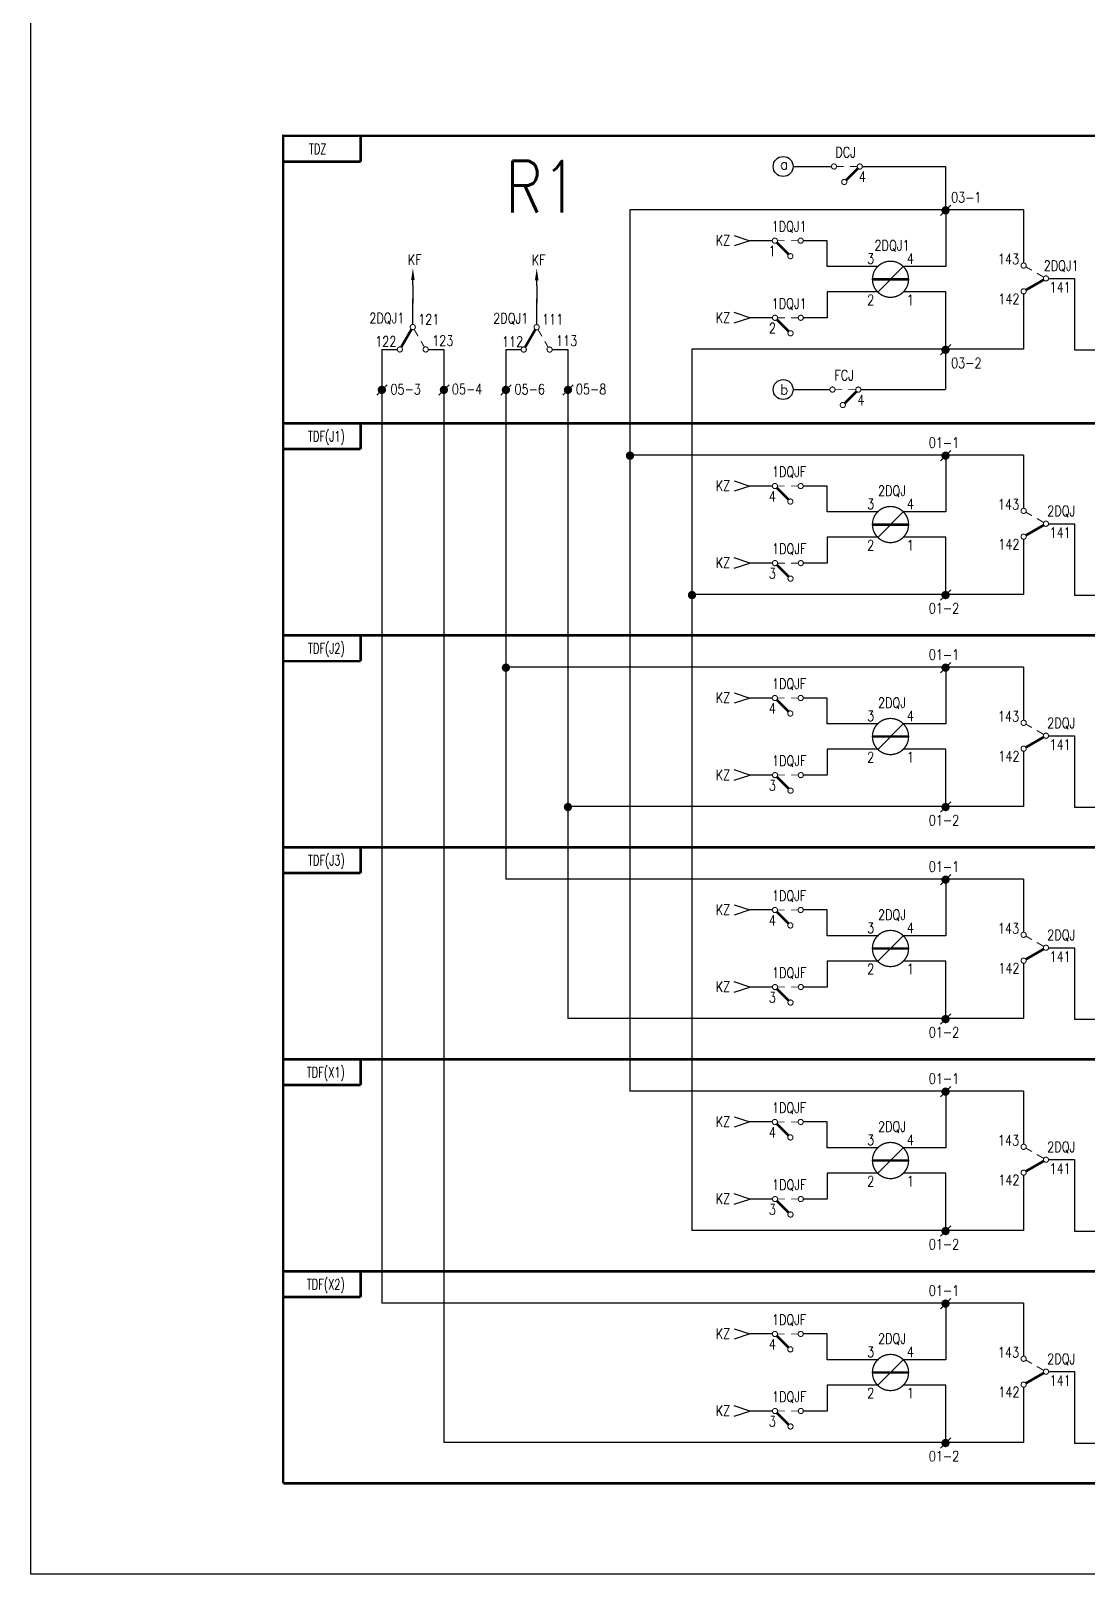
# Model space of a CAD drawing. Extents: x -49 to 597, y -18 to 596.
# Drawn here: x -48.9 to 155.8, y -17.6 to 281.3 of the extents above; entities that cross this region are included whole.
import ezdxf
from ezdxf.enums import TextEntityAlignment as Align

# ---------------------------------------------------------------- set-up
doc = ezdxf.new("R2010")
doc.units = 0
doc.linetypes.add('DASHED', pattern=[0.75, 0.5, -0.25])
doc.layers.get('0').update_dxf_attribs({"linetype": 'CONTINUOUS'})
doc.layers.add('TIE', color=7, linetype='CONTINUOUS')
doc.layers.add('更换说明', color=6, linetype='CONTINUOUS')
doc.styles.add('HZ', font='txt.shx', dxfattribs={"width": 0.7, "bigfont": 'hztxt.shx'})
doc.styles.add('SHZTXT', font='txt.shx', dxfattribs={"width": 0.7, "height": 2.5159, "bigfont": 'hztxt.shx'})
doc.styles.get("Standard").update_dxf_attribs({"font": 'txt.shx', "width": 0.7, "bigfont": 'hztxt.shx'})

# ---------------------------------------------------------------- blocks, each defined once
blk = doc.blocks.new('144')
at = {"const_width": 0.2}
for points in [[(1, 0, -1), (0, 0, -1)], [(6, 0, -1), (5, 0, -1)], [(4, -3, -1), (3, -3, -1)]]:
    blk.add_lwpolyline(points, format="xyb", close=True, dxfattribs=at)
for points, const_width in [([(2.4, 0), (1, 0)], 0.15), ([(5, 0), (3.6, 0)], 0.15), ([(0.85, -0.35), (3.15, -2.65)], 0.5)]:
    blk.add_lwpolyline(points, dxfattribs=dict(const_width=const_width))
blk.add_lwpolyline([(5.5, -1.3, 0, 0, 0), (5.5, -2.3, 0.8, 0, 0), (5.5, -4.5, 0, 0, 0)], format="xyseb")
at = {"width": 0.8}
for tag, p in [('RELAY', (3, 2.2)), ('0', (0, -2))]:
    blk.add_attdef(tag, text='', height=2, dxfattribs=at).set_placement(p, align=Align.MIDDLE)
blk = doc.blocks.new('W54')
for p, q in [((0, 0), (3, 1)), ((3, -1), (0, 0))]:
    blk.add_line(p, q)
blk = doc.blocks.new('W55')
at = {"rotation": 180}
blk.add_blockref('W54', (0, 0), dxfattribs=at)
blk = doc.blocks.new('W21')
blk.add_line((-1, -1), (1, 1))
at = {"const_width": 0.8}
blk.add_lwpolyline([(-0.4, 0, 1), (0.4, 0, 1)], format="xyb", close=True, dxfattribs=at)
blk = doc.blocks.new('W52')
blk.add_lwpolyline([(0, -3.3, 0, 0.7, 0), (0, -1, 0.7, 0.7, 0)], format="xyseb")
blk.add_lwpolyline([(0, 0), (0, -1)])

msp = doc.modelspace()

# ---------------------------------------------------------------- linework, layer by layer
at = {"color": 0}
for p, q in [((569.57, 260.92), (0, 260.92)), ((67.19, 246.59), (67.19, 75.93)), ((143.45, 246.59), (67.19, 246.59)), ((115.19, 230.68), (120.14, 235.63)), ((25.13, 231.98), (25.13, 228.54)), ((49.12, 231.96), (49.12, 228.52)), ((25.13, 229.4), (25.13, 228.54)), ((49.12, 229.37), (49.12, 228.52)), ((79.2, 219.59), (79.2, 48.93)), ((143.45, 219.59), (79.2, 219.59)), ((143.45, 199.08), (67.19, 199.08)), ((115.19, 183.17), (120.14, 188.12)), ((143.45, 172.08), (79.2, 172.08)), ((143.45, 158.03), (43.15, 158.03)), ((115.19, 142.12), (120.14, 147.07)), ((143.45, 131.03), (55.17, 131.03)), ((143.45, 116.98), (43.15, 116.98)), ((115.19, 101.07), (120.14, 106.02)), ((143.45, 89.98), (55.17, 89.98)), ((143.45, 75.93), (67.19, 75.93)), ((115.19, 60.02), (120.14, 64.97)), ((143.45, 48.93), (79.2, 48.93)), ((143.45, 34.88), (19.12, 34.88)), ((115.19, 18.97), (120.14, 23.92)), ((143.45, 7.88), (31.14, 7.88))]:
    msp.add_line(p, q, dxfattribs=at)
at = {"color": 0, "linetype": 'Continuous'}
for p, q in [((98.79, 254.99), (105.54, 254.99)), ((98.79, 254.99), (106.25, 254.99)), ((112.21, 254.99), (128.32, 254.99)), ((128.32, 254.99), (128.32, 246.89)), ((128.38, 246.62), (128.38, 235.62)), ((143.45, 246.59), (143.45, 236.41)), ((94.73, 240.62), (90.38, 240.62)), ((105.38, 240.62), (100.76, 240.62)), ((105.38, 235.62), (105.38, 240.62)), ((115.31, 235.62), (105.38, 235.62)), ((128.38, 235.62), (120.26, 235.62)), ((148.28, 233.32), (153.28, 233.32)), ((153.28, 233.32), (153.28, 219.49)), ((115.31, 230.69), (105.38, 230.69)), ((105.38, 230.69), (105.38, 225.69)), ((128.38, 230.69), (120.26, 230.69)), ((128.38, 219.69), (128.38, 230.69)), ((143.45, 230.29), (143.45, 219.59)), ((25.13, 224.4), (25.13, 229.4)), ((49.12, 224.37), (49.12, 229.37)), ((94.81, 225.69), (90.38, 225.69)), ((105.38, 225.69), (100.69, 225.69)), ((19.12, 219.56), (19.12, 34.88)), ((19.12, 219.56), (22.03, 219.56)), ((28.16, 219.56), (31.14, 219.56)), ((31.14, 219.56), (31.14, 7.88)), ((43.15, 219.56), (43.15, 116.98)), ((43.15, 219.56), (46.07, 219.56)), ((52.19, 219.56), (55.17, 219.56)), ((55.17, 219.56), (55.17, 89.98)), ((67.19, 219.56), (67.19, 116.98)), ((128.32, 219.89), (128.32, 211.79)), ((153.28, 219.49), (213.43, 219.49)), ((98.79, 211.79), (105.96, 211.79)), ((111.92, 211.79), (128.27, 211.79)), ((128.38, 199.11), (128.38, 188.11)), ((143.45, 199.08), (143.45, 188.91)), ((94.73, 193.11), (90.38, 193.11)), ((105.38, 193.11), (100.76, 193.11)), ((105.38, 188.11), (105.38, 193.11)), ((115.31, 188.11), (105.38, 188.11)), ((128.38, 188.11), (120.26, 188.11)), ((148.28, 185.81), (153.28, 185.81)), ((153.28, 185.81), (153.28, 171.98)), ((115.31, 183.18), (105.38, 183.18)), ((105.38, 183.18), (105.38, 178.18)), ((128.38, 183.18), (120.26, 183.18)), ((128.38, 172.18), (128.38, 183.18)), ((143.45, 182.78), (143.45, 172.08)), ((94.81, 178.18), (90.38, 178.18)), ((105.38, 178.18), (100.69, 178.18)), ((153.28, 171.98), (213.43, 171.98)), ((128.38, 158.06), (128.38, 147.06)), ((143.45, 158.03), (143.45, 147.85)), ((94.73, 152.06), (90.38, 152.06)), ((105.38, 152.06), (100.76, 152.06)), ((105.38, 147.06), (105.38, 152.06)), ((115.31, 147.06), (105.38, 147.06)), ((128.38, 147.06), (120.26, 147.06)), ((148.28, 144.76), (153.28, 144.76)), ((153.28, 144.76), (153.28, 130.93)), ((115.31, 142.13), (105.38, 142.13)), ((105.38, 142.13), (105.38, 137.13)), ((128.38, 142.13), (120.26, 142.13)), ((128.38, 131.13), (128.38, 142.13)), ((143.45, 141.73), (143.45, 131.03)), ((94.81, 137.13), (90.38, 137.13)), ((105.38, 137.13), (100.69, 137.13)), ((153.28, 130.93), (213.43, 130.93)), ((128.38, 117.01), (128.38, 106.01)), ((143.45, 116.98), (143.45, 106.8)), ((94.73, 111.01), (90.38, 111.01)), ((105.38, 111.01), (100.76, 111.01)), ((105.38, 106.01), (105.38, 111.01)), ((115.31, 106.01), (105.38, 106.01)), ((128.38, 106.01), (120.26, 106.01)), ((148.28, 103.71), (153.28, 103.71)), ((153.28, 103.71), (153.28, 89.88)), ((115.31, 101.08), (105.38, 101.08)), ((105.38, 101.08), (105.38, 96.08)), ((128.38, 101.08), (120.26, 101.08)), ((128.38, 90.08), (128.38, 101.08)), ((143.45, 100.68), (143.45, 89.98)), ((94.81, 96.08), (90.38, 96.08)), ((105.38, 96.08), (100.69, 96.08)), ((153.28, 89.88), (213.43, 89.88)), ((128.38, 75.96), (128.38, 64.96)), ((143.45, 75.93), (143.45, 65.75)), ((94.73, 69.96), (90.38, 69.96)), ((105.38, 69.96), (100.76, 69.96)), ((105.38, 64.96), (105.38, 69.96)), ((115.31, 64.96), (105.38, 64.96)), ((128.38, 64.96), (120.26, 64.96)), ((115.31, 60.03), (105.38, 60.03)), ((105.38, 60.03), (105.38, 55.03)), ((128.38, 60.03), (120.26, 60.03)), ((128.38, 49.03), (128.38, 60.03)), ((148.28, 62.66), (153.28, 62.66)), ((153.28, 62.66), (153.28, 48.83)), ((143.45, 59.63), (143.45, 48.93)), ((94.81, 55.03), (90.38, 55.03)), ((105.38, 55.03), (100.69, 55.03)), ((153.28, 48.83), (213.43, 48.83)), ((128.38, 34.91), (128.38, 23.91)), ((143.45, 34.88), (143.45, 24.7)), ((94.73, 28.91), (90.38, 28.91)), ((105.38, 28.91), (100.76, 28.91)), ((105.38, 23.91), (105.38, 28.91)), ((115.31, 23.91), (105.38, 23.91)), ((128.38, 23.91), (120.26, 23.91)), ((148.28, 21.61), (153.28, 21.61)), ((153.28, 21.61), (153.28, 7.77)), ((115.31, 18.98), (105.38, 18.98)), ((105.38, 18.98), (105.38, 13.98)), ((128.38, 18.98), (120.26, 18.98)), ((128.38, 7.98), (128.38, 18.98)), ((143.45, 18.58), (143.45, 7.88)), ((94.81, 13.98), (90.38, 13.98)), ((105.38, 13.98), (100.69, 13.98)), ((153.28, 7.77), (213.43, 7.77))]:
    msp.add_line(p, q, dxfattribs=at)
at = {"color": 0}
for points, const_width in [([(388.37, 260.92), (0, 260.92)], 0.5), ([(15, 255.92), (0, 255.92), (0, 260.92), (16.07, 260.92)], 0.5), ([(114.16, 233.15), (121.16, 233.15)], 0.5), ([(143.88, 235.56), (145.06, 234.88)], 0.2), ([(146.01, 234.33), (147.35, 233.56)], 0.2), ([(26.14, 222.12), (25.36, 223.46)], 0.2), ([(27.36, 220), (26.69, 221.17)], 0.2), ([(50.13, 222.1), (49.36, 223.43)], 0.2), ([(51.36, 219.97), (50.68, 221.14)], 0.2), ([(357.78, 205.26), (0, 205.26)], 0.5), ([(15, 200.26), (0, 200.26), (0, 205.26), (16.07, 205.26)], 0.5), ([(114.16, 185.65), (121.16, 185.65)], 0.5), ([(143.88, 188.05), (145.06, 187.37)], 0.2), ([(146.01, 186.82), (147.35, 186.05)], 0.2), ([(357.78, 164.2), (0, 164.2)], 0.5), ([(15, 159.2), (0, 159.2), (0, 164.2), (16.07, 164.2)], 0.5), ([(143.88, 147), (145.06, 146.32)], 0.2), ([(114.16, 144.6), (121.16, 144.6)], 0.5), ([(146.01, 145.77), (147.35, 145)], 0.2), ([(357.78, 123.15), (0, 123.15)], 0.5), ([(357.78, 123.15), (0, 123.15)], 0.5), ([(15, 118.15), (0, 118.15), (0, 123.15), (16.07, 123.15)], 0.5), ([(143.88, 105.95), (145.06, 105.27)], 0.2), ([(146.01, 104.72), (147.35, 103.95)], 0.2), ([(114.16, 103.55), (121.16, 103.55)], 0.5), ([(357.78, 82.1), (0, 82.1)], 0.5), ([(357.78, 82.1), (0, 82.1)], 0.5), ([(15, 77.1), (0, 77.1), (0, 82.1), (16.07, 82.1)], 0.5), ([(143.88, 64.9), (145.06, 64.22)], 0.2), ([(146.01, 63.67), (147.35, 62.9)], 0.2), ([(114.16, 62.49), (121.16, 62.49)], 0.5), ([(357.78, 41.05), (0, 41.05)], 0.5), ([(388.37, 41.05), (0, 41.05)], 0.5), ([(15, 36.05), (0, 36.05), (0, 41.05), (16.07, 41.05)], 0.5), ([(143.88, 23.85), (145.06, 23.17)], 0.2), ([(114.16, 21.44), (121.16, 21.44)], 0.5), ([(146.01, 22.62), (147.35, 21.85)], 0.2), ([(569.57, 0), (0, 0)], 0.5)]:
    msp.add_lwpolyline(points, dxfattribs=dict(at, const_width=const_width))
at = {"color": 0, "linetype": 'ByBlock', "const_width": 0.5}
msp.add_lwpolyline([(0, 260.92), (0, 0)], dxfattribs=at)
at = {"color": 0}
for points in [[(15, 260.92, 0.5, 0.5, 0), (15, 255.92, 0.5, 0.5, 0)], [(143.88, 231.06, 0.5, 0.5, 0), (147.35, 233.06, 0.5, 0.5, 0)], [(22.86, 220, 0.5, 0.5, 0), (24.86, 223.46, 0.5, 0.5, 0)], [(46.86, 219.97, 0.5, 0.5, 0), (48.86, 223.43, 0.5, 0.5, 0)], [(15, 205.26, 0.5, 0.5, 0), (15, 200.26, 0.5, 0.5, 0)], [(143.88, 183.55, 0.5, 0.5, 0), (147.35, 185.55, 0.5, 0.5, 0)], [(15, 164.2, 0.5, 0.5, 0), (15, 159.2, 0.5, 0.5, 0)], [(143.88, 142.5, 0.5, 0.5, 0), (147.35, 144.5, 0.5, 0.5, 0)], [(15, 123.15, 0.5, 0.5, 0), (15, 118.15, 0.5, 0.5, 0)], [(143.88, 101.45, 0.5, 0.5, 0), (147.35, 103.45, 0.5, 0.5, 0)], [(15, 82.1, 0.5, 0.5, 0), (15, 77.1, 0.5, 0.5, 0)], [(143.88, 60.4, 0.5, 0.5, 0), (147.35, 62.4, 0.5, 0.5, 0)], [(15, 41.05, 0.5, 0.5, 0), (15, 36.05, 0.5, 0.5, 0)], [(143.88, 19.35, 0.5, 0.5, 0), (147.35, 21.35, 0.5, 0.5, 0)]]:
    msp.add_lwpolyline(points, format="xyseb", dxfattribs=at)
at = {"color": 0, "linetype": 'Continuous'}
msp.add_lwpolyline([(0, 245.48, 0.3, 0.3, 0), (0, 250.67, 0.3, 0.3, 0)], format="xyseb", dxfattribs=at)
at = {"color": 0}
for points, const_width in [([(114.16, 233.15, 1), (121.16, 233.15, 1)], 0.25), ([(66.79, 198.99, 1), (67.59, 198.99, 1)], 0.8), ([(114.16, 185.65, 1), (121.16, 185.65, 1)], 0.25), ([(78.8, 171.99, 1), (79.6, 171.99, 1)], 0.8), ([(42.75, 157.94, 1), (43.55, 157.94, 1)], 0.8), ([(114.16, 144.6, 1), (121.16, 144.6, 1)], 0.25), ([(54.77, 130.94, 1), (55.57, 130.94, 1)], 0.8), ([(114.16, 103.55, 1), (121.16, 103.55, 1)], 0.25), ([(114.16, 62.49, 1), (121.16, 62.49, 1)], 0.25), ([(114.16, 21.44, 1), (121.16, 21.44, 1)], 0.25)]:
    msp.add_lwpolyline(points, format="xyb", close=True, dxfattribs=dict(at, const_width=const_width))
for points in [[(142.95, 235.81, 0.2, 0.2, -1), (143.95, 235.81, 0.2, 0.2, -1)], [(147.28, 233.31, 0.2, 0.2, -1), (148.28, 233.31, 0.2, 0.2, -1)], [(142.95, 230.81, 0.2, 0.2, -1), (143.95, 230.81, 0.2, 0.2, -1)], [(25.11, 223.39, 0.2, 0.2, 1), (25.11, 224.39, 0.2, 0.2, 1)], [(49.11, 223.37, 0.2, 0.2, 1), (49.11, 224.37, 0.2, 0.2, 1)], [(22.61, 219.06, 0.2, 0.2, 1), (22.61, 220.06, 0.2, 0.2, 1)], [(27.61, 219.06, 0.2, 0.2, 1), (27.61, 220.06, 0.2, 0.2, 1)], [(46.61, 219.04, 0.2, 0.2, 1), (46.61, 220.04, 0.2, 0.2, 1)], [(51.61, 219.04, 0.2, 0.2, 1), (51.61, 220.04, 0.2, 0.2, 1)], [(142.95, 188.3, 0.2, 0.2, -1), (143.95, 188.3, 0.2, 0.2, -1)], [(147.28, 185.8, 0.2, 0.2, -1), (148.28, 185.8, 0.2, 0.2, -1)], [(142.95, 183.3, 0.2, 0.2, -1), (143.95, 183.3, 0.2, 0.2, -1)], [(142.95, 147.25, 0.2, 0.2, -1), (143.95, 147.25, 0.2, 0.2, -1)], [(147.28, 144.75, 0.2, 0.2, -1), (148.28, 144.75, 0.2, 0.2, -1)], [(142.95, 142.25, 0.2, 0.2, -1), (143.95, 142.25, 0.2, 0.2, -1)], [(142.95, 106.2, 0.2, 0.2, -1), (143.95, 106.2, 0.2, 0.2, -1)], [(142.95, 101.2, 0.2, 0.2, -1), (143.95, 101.2, 0.2, 0.2, -1)], [(147.28, 103.7, 0.2, 0.2, -1), (148.28, 103.7, 0.2, 0.2, -1)], [(142.95, 65.15, 0.2, 0.2, -1), (143.95, 65.15, 0.2, 0.2, -1)], [(147.28, 62.65, 0.2, 0.2, -1), (148.28, 62.65, 0.2, 0.2, -1)], [(142.95, 60.15, 0.2, 0.2, -1), (143.95, 60.15, 0.2, 0.2, -1)], [(142.95, 24.1, 0.2, 0.2, -1), (143.95, 24.1, 0.2, 0.2, -1)], [(147.28, 21.6, 0.2, 0.2, -1), (148.28, 21.6, 0.2, 0.2, -1)], [(142.95, 19.1, 0.2, 0.2, -1), (143.95, 19.1, 0.2, 0.2, -1)]]:
    msp.add_lwpolyline(points, format="xyseb", close=True, dxfattribs=at)
for centre in [(96.86, 254.99), (96.86, 211.79)]:
    msp.add_circle(centre, 1.93, dxfattribs=at)
at = {"layer": '更换说明'}
msp.add_lwpolyline([(-48.88, 595.8), (597.08, 595.8), (597.08, -17.6), (-48.88, -17.6)], close=True, dxfattribs=at)

# ---------------------------------------------------------------- block references
at = {"color": 0, "linetype": 'DASHED', "xscale": -1}
for p in [(112.21, 254.99), (111.92, 211.79)]:
    msp.add_blockref('144', p, dxfattribs=at)
at = {"color": 0}
for name, p in [('W21', (128.32, 246.49)), ('W55', (90.38, 240.62)), ('W21', (128.32, 219.49)), ('W21', (19.12, 211.73)), ('W21', (31.14, 211.73)), ('W21', (43.15, 211.73)), ('W21', (55.17, 211.73)), ('W21', (128.32, 198.99)), ('W55', (90.38, 193.11)), ('W21', (128.32, 171.99)), ('W21', (128.32, 157.94)), ('W55', (90.38, 152.06)), ('W21', (128.32, 130.94)), ('W21', (128.32, 116.88)), ('W55', (90.38, 111.01)), ('W21', (128.32, 89.88)), ('W21', (128.32, 75.83)), ('W55', (90.38, 69.96)), ('W21', (128.32, 48.83)), ('W21', (128.32, 34.78)), ('W55', (90.38, 28.91)), ('W21', (128.32, 7.78))]:
    msp.add_blockref(name, p, dxfattribs=at)
at = {"color": 0, "linetype": 'DASHED'}
for p in [(94.76, 240.62), (94.79, 225.69), (94.76, 193.11), (94.79, 178.18), (94.76, 152.06), (94.79, 137.13), (94.76, 111.01), (94.79, 96.08), (94.76, 69.96), (94.79, 55.03), (94.76, 28.91), (94.79, 13.98)]:
    msp.add_blockref('144', p, dxfattribs=at)
at = {"color": 0, "xscale": -1, "rotation": 180}
for name, p in [('W52', (25.13, 231.98)), ('W52', (49.12, 231.96)), ('W55', (90.38, 225.69)), ('W55', (90.38, 178.18)), ('W55', (90.38, 137.13)), ('W55', (90.38, 96.08)), ('W55', (90.38, 55.03)), ('W55', (90.38, 13.98))]:
    msp.add_blockref(name, p, dxfattribs=at)

# ---------------------------------------------------------------- texts
at = {"color": 2, "linetype": 'Continuous', "style": 'HZ', "width": 0.7}
for s, p in [('TDZ', (8.41, 257.4)), ('TDF(J2)', (11.95, 160.68)), ('TDF(J3)', (11.95, 119.63)), ('TDF(X1)', (11.95, 78.58))]:
    msp.add_text(s, height=2, dxfattribs=at).set_placement(p, align=Align.RIGHT)
at = {"color": 0, "linetype": 'Continuous', "style": 'SHZTXT'}
for s, p in [('a', (96.24, 254.42)), ('b', (96.24, 210.82))]:
    msp.add_text(s, height=2, dxfattribs=at).set_placement(p)
at = {"width": 0.8}
for s, p in [('4', (112.21, 252.99)), ('1', (94.76, 238.62)), ('2', (94.79, 223.69)), ('4', (111.92, 209.79)), ('4', (94.76, 191.11)), ('3', (94.79, 176.18)), ('4', (94.76, 150.06)), ('3', (94.79, 135.13)), ('4', (94.76, 109.01)), ('3', (94.79, 94.08)), ('4', (94.76, 67.96)), ('3', (94.79, 53.03)), ('4', (94.76, 26.91)), ('3', (94.79, 11.98))]:
    msp.add_text(s, height=2, dxfattribs=at).set_placement(p, align=Align.MIDDLE)
at = {"color": 0, "width": 0.8}
for s, p in [('3    4', (117.66, 237.15)), ('2    1', (117.66, 229.15)), ('3    4', (117.66, 189.65)), ('2    1', (117.66, 181.65)), ('3    4', (117.66, 148.6)), ('2    1', (117.66, 140.6)), ('3    4', (117.66, 107.55)), ('2    1', (117.66, 99.55)), ('3    4', (117.66, 66.49)), ('2    1', (117.66, 58.49)), ('3    4', (117.66, 25.44)), ('2    1', (117.66, 17.44))]:
    msp.add_text(s, height=2, dxfattribs=at).set_placement(p, align=Align.MIDDLE)
for s, p in [('143', (138.46, 236.06)), ('142', (138.53, 228.35)), ('141', (148.47, 230.6)), ('121', (26.15, 224.38)), ('111', (50.14, 224.36)), ('122', (17.82, 220.1)), ('123', (28.86, 220.26)), ('112', (42.37, 220.07)), ('113', (52.85, 220.24)), ('143', (138.46, 188.55)), ('142', (138.53, 180.84)), ('141', (148.47, 183.09)), ('143', (138.46, 147.5)), ('141', (148.47, 142.04)), ('142', (138.53, 139.79)), ('143', (138.46, 106.45)), ('141', (148.47, 100.99)), ('142', (138.53, 98.74)), ('143', (138.46, 65.4)), ('141', (148.47, 59.94)), ('142', (138.53, 57.69)), ('143', (138.46, 24.35)), ('142', (138.53, 16.64)), ('141', (148.47, 18.89))]:
    msp.add_text(s, height=2, dxfattribs=at).set_placement(p)
at = {"color": 6, "linetype": 'Continuous', "style": 'HZ', "width": 0.7}
for s, p in [('TDF(J1)', (11.95, 201.74)), ('TDF(X2)', (11.95, 37.53))]:
    msp.add_text(s, height=2, dxfattribs=at).set_placement(p, align=Align.RIGHT)
at = {"layer": 'TIE', "color": 0, "width": 0.8}
for s, p in [('DCJ', (108.96, 256.75)), ('1DQJ1', (98.01, 242.38)), ('2DQJ1', (117.95, 238.71)), ('2DQJ1', (150.73, 234.78)), ('1DQJ1', (98.04, 227.45)), ('FCJ', (108.67, 213.56)), ('1DQJF', (98.01, 194.88)), ('2DQJ', (117.95, 191.2)), ('2DQJ', (150.73, 187.28)), ('1DQJF', (98.04, 179.95)), ('1DQJF', (98.01, 153.83)), ('2DQJ', (117.95, 150.15)), ('2DQJ', (150.73, 146.23)), ('1DQJF', (98.04, 138.9)), ('1DQJF', (98.01, 112.77)), ('2DQJ', (117.95, 109.1)), ('2DQJ', (150.73, 105.17)), ('1DQJF', (98.04, 97.84)), ('1DQJF', (98.01, 71.72)), ('2DQJ', (117.95, 68.05)), ('2DQJ', (150.73, 64.12)), ('1DQJF', (98.04, 56.79)), ('1DQJF', (98.01, 30.67)), ('2DQJ', (117.95, 27)), ('2DQJ', (150.73, 23.07)), ('1DQJF', (98.04, 15.74))]:
    msp.add_text(s, height=2, dxfattribs=at).set_placement(p, align=Align.CENTER)
at = {"layer": 'TIE', "color": 2, "width": 0.8}
msp.add_text('R1', height=10, dxfattribs=at).set_placement((43.04, 246.07))
at = {"layer": 'TIE', "color": 3, "width": 0.8}
for s, p in [('03-1', (132.34, 249.02)), ('03-2', (132.34, 216.95)), ('01-1', (128.02, 201.51)), ('01-2', (128.02, 169.44)), ('01-1', (128.02, 160.46)), ('01-2', (128.02, 128.39)), ('01-1', (128.02, 119.41)), ('01-2', (128.02, 87.34)), ('01-1', (128.02, 78.36)), ('01-2', (128.02, 46.29)), ('01-1', (128.02, 37.31)), ('01-2', (128.02, 5.24))]:
    msp.add_text(s, height=2, dxfattribs=at).set_placement(p, align=Align.MIDDLE)
at = {"layer": 'TIE', "color": 0, "width": 0.8}
for s, p in [('KZ', (83.8, 239.68)), ('KF', (24.15, 235.92)), ('KF', (48.14, 235.9)), ('2DQJ1', (16.69, 224.63)), ('2DQJ1', (40.69, 224.6)), ('KZ', (83.8, 224.74)), ('KZ', (83.8, 192.17)), ('KZ', (83.8, 177.24)), ('KZ', (83.8, 151.12)), ('KZ', (83.8, 136.18)), ('KZ', (83.8, 110.07)), ('KZ', (83.8, 95.13)), ('KZ', (83.8, 69.02)), ('KZ', (83.8, 54.08)), ('KZ', (83.8, 27.97)), ('KZ', (83.8, 13.03))]:
    msp.add_text(s, height=2, dxfattribs=at).set_placement(p)
at = {"layer": 'TIE', "color": 3, "width": 0.8}
for s, p in [('05-3', (20.78, 210.85)), ('05-4', (32.68, 210.87)), ('05-6', (44.82, 210.85)), ('05-8', (56.71, 210.87))]:
    msp.add_text(s, height=2, dxfattribs=at).set_placement(p)

doc.saveas('drawing.dxf')
